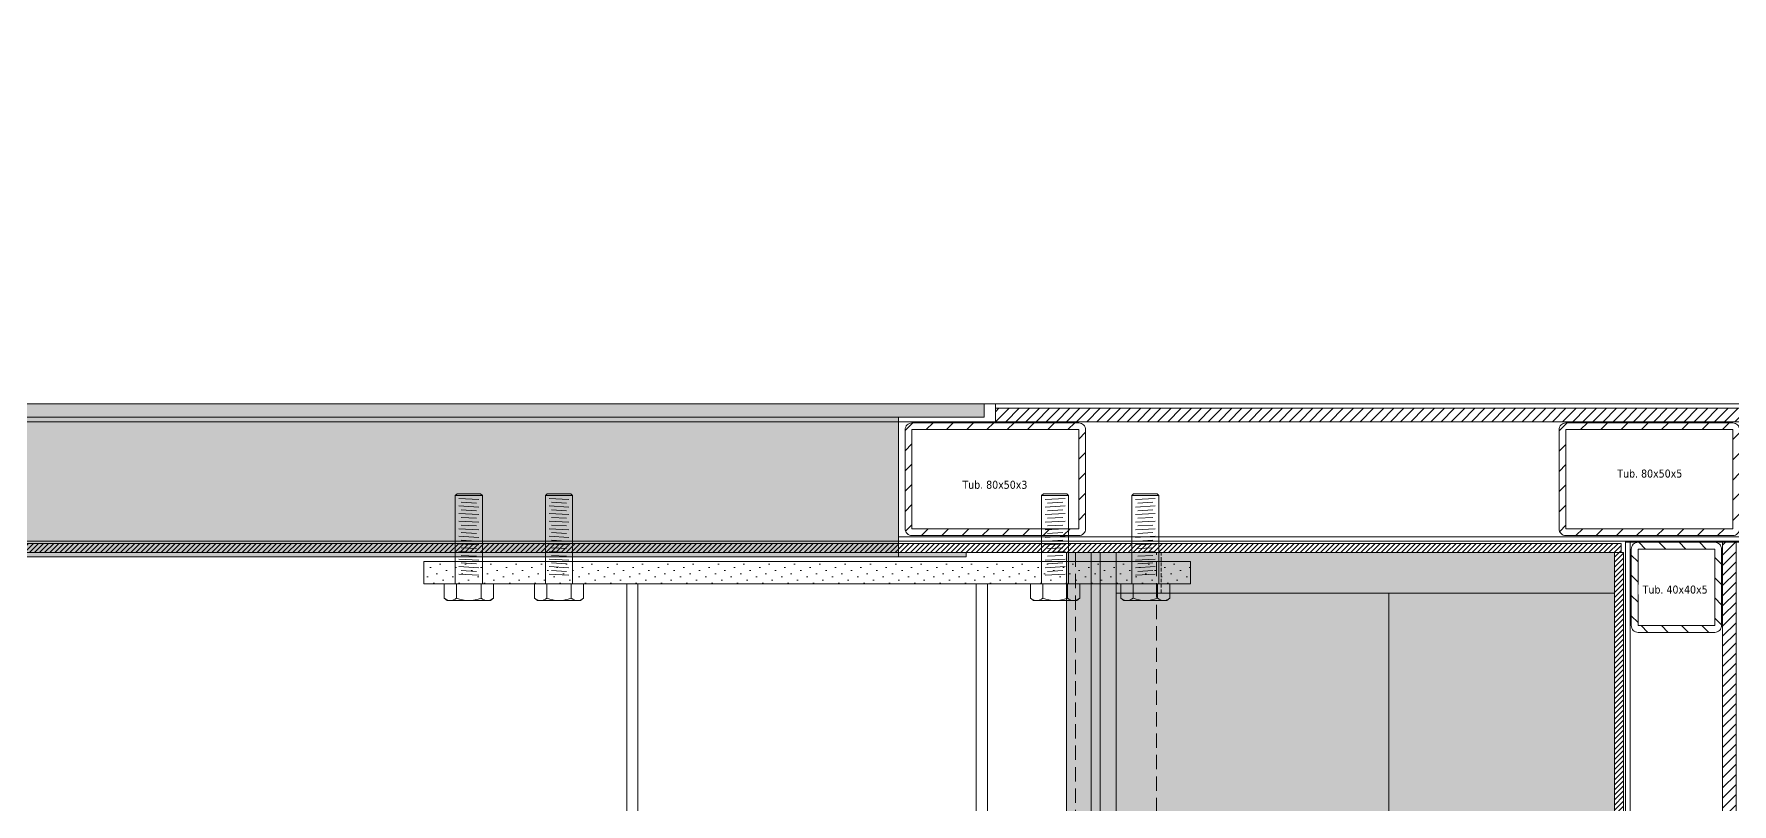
# Model space of a CAD drawing. Header units: millimetres. Extents: x -853320 to 19484, y -510814 to 9708.
# Drawn here: x 5400 to 6153, y 7767 to 8109 of the extents above; entities that cross this region are included whole.
import ezdxf

# ---------------------------------------------------------------- set-up
doc = ezdxf.new("R2010")
doc.units = ezdxf.units.MM
for name, pattern in [('NASCOSTA', [9.525, 6.35, -3.175]), ('TRATTEGGIATA2', [9.525, 6.35, -3.175]), ('TRATTOPUNTO', [25.4, 12.7, -6.35, 0, -6.35])]:
    doc.linetypes.add(name, pattern=pattern)
for name, color, linetype in [('assi', 1, 'TRATTOPUNTO'), ('DS_ST_quote 1_50', 7, 'Continuous'), ('TRATTEGGI - Hatch', 7, 'Continuous')]:
    doc.layers.add(name, color=color, linetype=linetype)
for name, color, linetype, lineweight in [('F_ARREDI', 7, 'Continuous', 5), ('F_ESCURSORI_slider', 7, 'Continuous', 0), ('F_Iluminazione', 170, 'Continuous', 5), ('F_INFISSI', 4, 'Continuous', 5), ('F_LSB Lam.to BIANCO', 30, 'Continuous', 5), ('F_MINERAL WALL', 6, 'Continuous', 5), ('F_MULTI laminato OPACO', 1, 'Continuous', 5), ('F_MULTI laminato OPACO_retino', 1, 'Continuous', 5), ('F_PARETE_nuove', 5, 'Continuous', 5), ('F_RIV.to PARETI e SOFFITTO_slider', 7, 'Continuous', 5), ('F_VETRO', 140, 'Continuous', 5)]:
    doc.layers.add(name, color=color, linetype=linetype, lineweight=lineweight)
doc.layers.add('F_PARETI_slider', color=1, linetype='Continuous', lineweight=5, true_color=0xff0000)
doc.styles.add('ARIAL', font='arial.ttf')
doc.styles.add('Tahoma', font='tahoma.ttf')
doc.dimstyles.new('ISO-100', dxfattribs={"dimtxt": 100, "dimasz": 5, "dimexe": 0.25, "dimexo": 6, "dimgap": 6, "dimtad": 1, "dimtxsty": 'ARIAL', "dimblk": 'ARCHTICK', "dimcen": 2.5, "dimdle": 15, "dimse1": 1, "dimse2": 1, "dimclrd": 256, "dimclre": 256, "dimclrt": 256, "dimadec": 0, "dimazin": 0, "dimtfac": 1, "dimtmove": 0, "dimatfit": 3, "dimldrblk": 'ARCHTICK', "dimfxl": 1, "dimlwd": -1, "dimlwe": -1, "dimarcsym": 0})

# ---------------------------------------------------------------- blocks, each defined once
blk = doc.blocks.new('MOBILE LAVABO_bagno doppia_pianta_rev.01')
at = {"layer": 'F_MULTI laminato OPACO_retino', "true_color": 0x636466, "transparency": 33554559}
h = blk.add_hatch(color=251, dxfattribs=at)
h.dxf.hatch_style = 1
h.paths.add_polyline_path([(19998.64, 24477.66), (19755.64, 24477.66), (19755.64, 23333.66), (19998.64, 23333.66)])
at = {"layer": 'TRATTEGGI - Hatch', "transparency": 33554687}
h = blk.add_hatch(color=1, dxfattribs=at)
h.dxf.hatch_style = 1
h.set_gradient(color1=(192, 192, 192), color2=(255, 255, 0), rotation=270, name='INVCURVED')
h.paths.add_polyline_path([(19766.64, 24477.66), (19766.64, 23333.66), (19770.64, 23333.66), (19770.64, 24477.66)])
at = {"layer": 'F_Iluminazione'}
blk.add_lwpolyline([(19766.64, 24477.66), (19766.64, 23333.66), (19770.64, 23333.66), (19770.64, 24477.66)], close=True, dxfattribs=at)
at = {"layer": 'F_LSB Lam.to BIANCO'}
for points in [[(19998.64, 24477.66), (19998.64, 24459.66), (19777.64, 24459.66), (19777.64, 24477.66)], [(19898.64, 24459.66), (19898.64, 23904.66), (19998.64, 23904.66), (19998.64, 24459.66)]]:
    blk.add_lwpolyline(points, close=True, dxfattribs=at)
at = {"layer": 'F_LSB Lam.to BIANCO', "linetype": 'NASCOSTA', "ltscale": 0.25}
blk.add_lwpolyline([(19777.64, 24477.66), (19777.64, 24459.66), (19797.64, 24459.66), (19797.64, 24477.66)], close=True, dxfattribs=at)
at = {"layer": 'F_MULTI laminato OPACO', "color": 3}
blk.add_lwpolyline([(19998.64, 24477.66), (19755.64, 24477.66), (19755.64, 23333.66), (19998.64, 23333.66)], close=True, dxfattribs=at)
at = {"layer": 'F_MULTI laminato OPACO', "linetype": 'NASCOSTA'}
blk.add_lwpolyline([(19777.64, 24477.66), (19759.64, 24477.66), (19759.64, 23333.66), (19777.64, 23333.66)], close=True, dxfattribs=at)
at = {"layer": 'F_MULTI laminato OPACO', "color": 143, "linetype": 'NASCOSTA', "true_color": 0x7aafdf}
blk.add_lwpolyline([(19795.64, 24477.66), (19777.64, 24477.66), (19777.64, 23333.66), (19795.64, 23333.66)], close=True, dxfattribs=at)
blk = doc.blocks.new('RIV.to_pareti e soffitto_slider_bagno_camera doppia_rev.01_pianta')
at = {"layer": 'F_MULTI laminato OPACO', "color": 3}
blk.add_lwpolyline([(20001.13, 21800.66), (17187.13, 21800.66), (17187.13, 22976.66), (20001.13, 22976.66)], close=True, dxfattribs=at)
blk = doc.blocks.new('BAGNO_camera doppia_rev.01_pianta')
at = {"layer": 'F_MINERAL WALL'}
h = blk.add_hatch(dxfattribs=at)
h.set_pattern_fill('ANSI31', color=256, scale=0.5, angle=-1e-14)
h.paths.add_polyline_path([(18787.64, 22994.66), (20001.64, 22994.66), (20001.64, 22990.66), (18787.64, 22990.66)])
h = blk.add_hatch(dxfattribs=at)
h.set_pattern_fill('ANSI31', color=256, scale=0.5, angle=-1e-14)
h.paths.add_polyline_path([(20002.64, 22990.66), (20002.64, 21810.66), (19998.64, 21810.66), (19998.64, 22990.66)])
at = {"layer": 'F_MULTI laminato OPACO_retino', "true_color": 0x636466, "transparency": 33554559}
h = blk.add_hatch(color=251, dxfattribs=at)
h.dxf.hatch_style = 1
h.paths.add_polyline_path([(19998.64, 22990.66), (19755.64, 22990.66), (19755.64, 21846.66), (19998.64, 21846.66)])
at = {"layer": 'TRATTEGGI - Hatch', "transparency": 33554687}
h = blk.add_hatch(color=1, dxfattribs=at)
h.dxf.hatch_style = 1
h.set_gradient(color1=(192, 192, 192), color2=(255, 255, 0), rotation=270, name='INVCURVED')
h.paths.add_polyline_path([(19766.64, 22990.66), (19766.64, 21846.66), (19770.64, 21846.66), (19770.64, 22990.66)])
at = {"layer": 'F_Iluminazione'}
blk.add_lwpolyline([(19766.64, 22990.66), (19766.64, 21846.66), (19770.64, 21846.66), (19770.64, 22990.66)], close=True, dxfattribs=at)
at = {"layer": 'F_LSB Lam.to BIANCO'}
for points in [[(19998.64, 22990.66), (19998.64, 22972.66), (19777.64, 22972.66), (19777.64, 22990.66)], [(19898.64, 22972.66), (19898.64, 22417.66), (19998.64, 22417.66), (19998.64, 22972.66)]]:
    blk.add_lwpolyline(points, close=True, dxfattribs=at)
at = {"layer": 'F_LSB Lam.to BIANCO', "linetype": 'NASCOSTA', "ltscale": 0.25}
blk.add_lwpolyline([(19777.64, 22990.66), (19777.64, 22972.66), (19797.64, 22972.66), (19797.64, 22990.66)], close=True, dxfattribs=at)
at = {"layer": 'F_MINERAL WALL'}
for points in [[(18787.64, 22994.66), (20001.64, 22994.66), (20001.64, 22990.66), (18787.64, 22990.66)], [(20002.64, 22990.66), (20002.64, 21810.66), (19998.64, 21810.66), (19998.64, 22990.66)]]:
    blk.add_lwpolyline(points, close=True, dxfattribs=at)
at = {"layer": 'F_MULTI laminato OPACO', "color": 3}
blk.add_lwpolyline([(19998.64, 22990.66), (19755.64, 22990.66), (19755.64, 21846.66), (19998.64, 21846.66)], close=True, dxfattribs=at)
at = {"layer": 'F_MULTI laminato OPACO', "linetype": 'NASCOSTA'}
blk.add_lwpolyline([(19777.64, 22990.66), (19759.64, 22990.66), (19759.64, 21846.66), (19777.64, 21846.66)], close=True, dxfattribs=at)
at = {"layer": 'F_MULTI laminato OPACO', "color": 143, "linetype": 'NASCOSTA', "true_color": 0x7aafdf}
blk.add_lwpolyline([(19795.64, 22990.66), (19777.64, 22990.66), (19777.64, 21846.66), (19795.64, 21846.66)], close=True, dxfattribs=at)
blk = doc.blocks.new('INFISSO L.800 MM_pianta')
at = {"layer": 'F_INFISSI'}
h = blk.add_hatch(color=9, dxfattribs=at)
h.dxf.hatch_style = 1
h.paths.add_polyline_path([(22633.66, 8745.65), (23427.66, 8745.65), (23427.66, 8807.65), (22633.66, 8807.65)])
at = {"layer": 'F_INFISSI', "true_color": 0x636466}
h = blk.add_hatch(color=251, dxfattribs=at)
h.dxf.hatch_style = 1
h.paths.add_polyline_path([(23427.66, 8747.65), (23427.66, 8745.65), (23457.66, 8745.65), (23457.66, 8747.65)])
at = {"layer": 'F_VETRO'}
h = blk.add_hatch(color=8, dxfattribs=at)
h.dxf.hatch_style = 1
h.paths.add_polyline_path([(22595.66, 8813.65), (22595.66, 8807.65), (23465.66, 8807.65), (23465.66, 8813.65)])
at = {"layer": 'F_INFISSI'}
for points in [[(22633.66, 8745.65), (23427.66, 8745.65), (23427.66, 8807.65), (22633.66, 8807.65)], [(23427.66, 8747.65), (23427.66, 8745.65), (22633.66, 8745.65), (22633.66, 8747.65)], [(23427.66, 8747.65), (23427.66, 8745.65), (23457.66, 8745.65), (23457.66, 8747.65)]]:
    blk.add_lwpolyline(points, close=True, dxfattribs=at)
at = {"layer": 'F_VETRO'}
blk.add_lwpolyline([(22595.66, 8813.65), (22595.66, 8807.65), (23465.66, 8807.65), (23465.66, 8813.65)], close=True, dxfattribs=at)
at = {"layer": 'F_PARETI_slider', "color": 4, "lineweight": 9, "insert": (23470.44, 8777.66), "char_height": 3.549, "width": 31.8549, "attachment_point": 5, "style": 'Tahoma', "bg_fill": 3, "box_fill_scale": 1.1, "bg_fill_color": 256, "bg_fill_true_color": 13158600, "bg_fill_transparency": 0}
blk.add_mtext('Tub. 80x50x3', dxfattribs=at)
at = {"layer": 'F_PARETI_slider', "lineweight": 9}
h = blk.add_hatch(dxfattribs=at)
h.set_pattern_fill('ANSI31', color=4, scale=2, angle=360)
h.set_pattern_definition([(45, (-440430.905, 48346.784), (-4.49012806, 4.49012806), [])])
edge = h.paths.add_edge_path()
edge.add_line((23430.66, 8758.15), (23430.66, 8802.15))
edge.add_arc((23433.66, 8802.15), 3, 90, 180, ccw=False)
edge.add_line((23433.66, 8805.15), (23507.66, 8805.15))
edge.add_arc((23507.66, 8802.15), 3, 0, 90, ccw=False)
edge.add_line((23510.66, 8802.15), (23510.66, 8758.15))
edge.add_arc((23507.66, 8758.15), 3, -90, 0, ccw=False)
edge.add_line((23507.66, 8755.15), (23433.66, 8755.15))
edge.add_arc((23433.66, 8758.15), 3, 180, 270, ccw=False)
h.paths.add_polyline_path([(23433.66, 8758.15), (23433.66, 8802.15), (23507.66, 8802.15), (23507.66, 8758.15)], flags=16)
at = {"layer": 'F_INFISSI', "lineweight": 9}
blk.add_lwpolyline([(23470.66, 8813.65), (23470.66, 8805.65), (23427.66, 8805.65), (23427.66, 8752.65)], dxfattribs=at)
at = {"layer": 'F_PARETI_slider', "color": 4, "lineweight": 9}
blk.add_lwpolyline([(23430.66, 8758.15), (23430.66, 8802.15, -0.414214), (23433.66, 8805.15), (23507.66, 8805.15, -0.414214), (23510.66, 8802.15), (23510.66, 8758.15, -0.414214), (23507.66, 8755.15), (23433.66, 8755.15, -0.414214)], format="xyb", close=True, dxfattribs=at)
blk.add_lwpolyline([(23433.66, 8758.15), (23433.66, 8802.15), (23507.66, 8802.15), (23507.66, 8758.15)], close=True, dxfattribs=at)
blk = doc.blocks.new('SLIDER piccola_lato cucina_pianta_rev.01')
at = {"linetype": 'Continuous', "lineweight": 9}
h = blk.add_hatch(dxfattribs=at)
h.set_pattern_fill('ANSI31', color=34, style=0)
h.paths.add_polyline_path([(280071.48, -71539.85), (279711.48, -71539.85), (279711.48, -71545.85), (280071.48, -71545.85)])
at = {"linetype": 'ByBlock', "lineweight": 9}
h = blk.add_hatch(dxfattribs=at)
h.set_pattern_fill('DOTS', color=256, scale=0.3, angle=-135)
h.set_pattern_definition([(225, (14759.70373, -225481.84703), (0.1683798023, -0.5051394068), [0, -0.47625])])
h.paths.add_polyline_path([(280041.98, -71599.35), (279990.98, -71599.35), (279990.98, -71598.85), (280041.98, -71598.85)])
at = {"lineweight": 9}
h = blk.add_hatch(dxfattribs=at)
h.set_pattern_fill('ANSI31', color=1, scale=2, angle=-90)
h.set_pattern_definition([(315, (145826.3074, 210765.439), (4.49012806, 4.49012806), [])])
h.paths.add_polyline_path([(280030.48, -71636.35), (279996.48, -71636.35), (279996.48, -71602.35), (280030.48, -71602.35)], flags=16)
edge = h.paths.add_edge_path()
edge.add_arc((280030.48, -71636.35), 3, -90, 0, ccw=False)
edge.add_line((280030.48, -71639.35), (279996.48, -71639.35))
edge.add_arc((279996.48, -71636.35), 3, 180, 270, ccw=False)
edge.add_line((279993.48, -71636.35), (279993.48, -71602.35))
edge.add_arc((279996.48, -71602.35), 3, 90, 180, ccw=False)
edge.add_line((279996.48, -71599.35), (280030.48, -71599.35))
edge.add_arc((280030.48, -71602.35), 3, 0, 90, ccw=False)
edge.add_line((280033.48, -71602.35), (280033.48, -71636.35))
at = {"linetype": 'Continuous', "lineweight": 9}
h = blk.add_hatch(dxfattribs=at)
h.set_pattern_fill('ANSI31', color=34, style=0)
edge = h.paths.add_edge_path()
edge.add_line((280039.98, -72761.1), (280039.98, -71599.35))
edge.add_line((280039.98, -71599.35), (280033.98, -71599.35))
edge.add_line((280033.98, -71599.35), (280033.98, -72769.35))
edge.add_line((280033.98, -72769.35), (280039.98, -72769.35))
at = {"color": 8, "linetype": 'TRATTEGGIATA2', "lineweight": 9, "ltscale": 0.15}
for p, q in [((279828.48, -71545.85), (278944.48, -71545.85)), ((279668.48, -71598.85), (278874.48, -71598.85))]:
    blk.add_line(p, q, dxfattribs=at)
at = {"lineweight": 9}
for p, q in [((279668.48, -71596.85), (280041.96, -71596.85)), ((279768.48, -71598.85), (280041.96, -71598.85))]:
    blk.add_line(p, q, dxfattribs=at)
for points in [[(279711.48, -71545.85), (278831.48, -71545.85), (278831.48, -71537.85), (279711.48, -71537.85)], [(279711.48, -71537.85), (280071.48, -71537.85), (280071.48, -71539.85), (279711.48, -71539.85)], [(277176.98, -71598.85), (279990.98, -71598.85), (279990.98, -72793.85), (277176.98, -72793.85)], [(280041.98, -71598.85), (280041.98, -72769.35), (279990.98, -72769.35), (279990.98, -71598.85)], [(280041.98, -71599.35), (279990.98, -71599.35), (279990.98, -71598.85), (280041.98, -71598.85)], [(280039.98, -71599.35), (280039.98, -72769.35), (279992.98, -72769.35), (279992.98, -71599.35)]]:
    blk.add_lwpolyline(points, close=True, dxfattribs=at)
at = {"color": 32, "linetype": 'ByBlock', "lineweight": 9}
blk.add_lwpolyline([(279711.48, -71539.85), (280071.48, -71539.85), (280071.48, -71545.85), (279711.48, -71545.85)], close=True, dxfattribs=at)
blk.add_lwpolyline([(279711.48, -71539.85), (280071.48, -71539.85), (280071.48, -71545.85), (279711.48, -71545.85)], close=True, dxfattribs=at)
at = {"color": 1, "lineweight": 9}
blk.add_lwpolyline([(280033.48, -71636.35, -0.414214), (280030.48, -71639.35), (279996.48, -71639.35, -0.414214), (279993.48, -71636.35), (279993.48, -71602.35, -0.414214), (279996.48, -71599.35), (280030.48, -71599.35, -0.414214), (280033.48, -71602.35)], format="xyb", close=True, dxfattribs=at)
blk.add_lwpolyline([(280030.48, -71636.35), (279996.48, -71636.35), (279996.48, -71602.35), (280030.48, -71602.35)], close=True, dxfattribs=at)
at = {"color": 32, "linetype": 'ByBlock', "lineweight": 9}
blk.add_lwpolyline([(280039.98, -72761.1), (280039.98, -71599.35), (280033.98, -71599.35), (280033.98, -72769.35), (280039.98, -72769.35)], dxfattribs=at)
at = {"color": 30, "lineweight": 9, "insert": (280001.7, -71568.87), "char_height": 3.549, "width": 31.8549, "attachment_point": 5, "style": 'Tahoma', "bg_fill": 3, "box_fill_scale": 1.1, "bg_fill_color": 256, "bg_fill_true_color": 13158600, "bg_fill_transparency": 0}
blk.add_mtext('Tub. 80x50x5', dxfattribs=at)
at = {"lineweight": 9}
h = blk.add_hatch(dxfattribs=at)
h.set_pattern_fill('ANSI31', color=1, scale=2)
h.set_pattern_definition([(45, (-185040.078, -35691.959), (-4.49012806, 4.49012806), [])])
edge = h.paths.add_edge_path()
edge.add_line((280041.48, -71549.35), (280041.48, -71593.35))
edge.add_arc((280038.48, -71593.35), 3, -90, 0, ccw=False)
edge.add_line((280038.48, -71596.35), (279964.48, -71596.35))
edge.add_arc((279964.48, -71593.35), 3, 180, 270, ccw=False)
edge.add_line((279961.48, -71593.35), (279961.48, -71549.35))
edge.add_arc((279964.48, -71549.35), 3, 90, 180, ccw=False)
edge.add_line((279964.48, -71546.35), (280038.48, -71546.35))
edge.add_arc((280038.48, -71549.35), 3, 0, 90, ccw=False)
h.paths.add_polyline_path([(280038.48, -71549.35), (280038.48, -71593.35), (279964.48, -71593.35), (279964.48, -71549.35)], flags=16)
at = {"color": 1, "lineweight": 9}
blk.add_lwpolyline([(280041.48, -71549.35), (280041.48, -71593.35, -0.414214), (280038.48, -71596.35), (279964.48, -71596.35, -0.414214), (279961.48, -71593.35), (279961.48, -71549.35, -0.414214), (279964.48, -71546.35), (280038.48, -71546.35, -0.414214)], format="xyb", close=True, dxfattribs=at)
blk.add_lwpolyline([(280038.48, -71549.35), (280038.48, -71593.35), (279964.48, -71593.35), (279964.48, -71549.35)], close=True, dxfattribs=at)
at = {"color": 9, "true_color": 0xc7c8ca}
blk.add_blockref('INFISSO L.800 MM_pianta', (256240.83, -80351.5), dxfattribs=at)
at = {"color": 30, "lineweight": 9, "insert": (280012.95, -71620.36), "char_height": 3.549, "width": 31.8549, "attachment_point": 5, "style": 'Tahoma', "bg_fill": 3, "box_fill_scale": 1.1, "bg_fill_color": 256, "bg_fill_true_color": 13158600, "bg_fill_transparency": 0}
blk.add_mtext('Tub. 40x40x5', dxfattribs=at)
blk = doc.blocks.new('Vite M12x40')
at = {"color": 70, "lineweight": 5}
for p, q in [((455478.12, -4095.11), (455477.33, -4095.89)), ((455477.33, -4106.32), (455477.33, -4095.89)), ((455478.12, -4095.11), (455517.34, -4095.11)), ((455478.12, -4107.11), (455478.12, -4095.11)), ((455517.34, -4111.99), (455517.34, -4090.22)), ((455523.67, -4090.22), (455517.34, -4090.22)), ((455517.34, -4095.66), (455523.67, -4095.66)), ((455524.66, -4091.52), (455523.67, -4090.22)), ((455524.66, -4110.69), (455524.66, -4091.52)), ((455479.33, -4096.73), (455479.82, -4105.48)), ((455481.07, -4097.74), (455481.45, -4104.47)), ((455482.7, -4096.73), (455483.19, -4105.48)), ((455484.44, -4097.74), (455484.81, -4104.47)), ((455486.07, -4096.73), (455486.55, -4105.48)), ((455487.81, -4097.74), (455488.18, -4104.47)), ((455489.43, -4096.73), (455489.92, -4105.48)), ((455491.17, -4097.74), (455491.55, -4104.47)), ((455492.8, -4096.73), (455493.29, -4105.48)), ((455494.54, -4097.74), (455494.92, -4104.47)), ((455496.17, -4096.73), (455496.66, -4105.48)), ((455497.91, -4097.74), (455498.28, -4104.47)), ((455499.53, -4096.73), (455500.02, -4105.48)), ((455501.27, -4097.74), (455501.65, -4104.47)), ((455502.9, -4096.73), (455503.39, -4105.48)), ((455504.64, -4097.74), (455505.02, -4104.47)), ((455506.27, -4096.73), (455506.76, -4105.48)), ((455508.01, -4097.74), (455508.39, -4104.47)), ((455509.64, -4096.73), (455510.13, -4105.48)), ((455511.38, -4097.74), (455511.75, -4104.47)), ((455513, -4096.73), (455513.49, -4105.48)), ((455478.12, -4107.11), (455477.33, -4106.32)), ((455478.12, -4107.11), (455517.34, -4107.11)), ((455523.67, -4106.55), (455517.34, -4106.55)), ((455524.66, -4110.69), (455523.67, -4111.99)), ((455523.67, -4111.99), (455517.34, -4111.99))]:
    blk.add_line(p, q, dxfattribs=at)
for centre, radius, start, end in [((455520.41, -4092.94), 4.25, 320.12945, 39.87055), ((455509.16, -4101.11), 15.5, 339.44272, 20.55728), ((455520.41, -4109.27), 4.25, 320.12945, 39.87055)]:
    blk.add_arc(centre, radius, start, end, dxfattribs=at)
blk = doc.blocks.new('Pist. c.1150 aperti')
at = {"lineweight": 9}
h = blk.add_hatch(dxfattribs=at)
h.set_pattern_fill('DOTS', color=5, scale=2.5, angle=-45)
h.set_pattern_definition([(315, (309564.5915, 239965.4935), (4.209495057, 1.40316502), [0, -3.96875])])
h.paths.add_polyline_path([(461033.3, -13493.24), (461033.3, -13503.24), (461373.3, -13503.24), (461373.3, -13493.24)])
at = {"color": 5, "lineweight": 9}
blk.add_lwpolyline([(461033.3, -13493.24), (461033.3, -13503.24), (461373.3, -13503.24), (461373.3, -13493.24)], close=True, dxfattribs=at)
at = {"layer": 'assi', "color": 175, "linetype": 'Continuous', "lineweight": 5, "ltscale": 0.2}
for points in [[(461123.3, -15763.24), (461123.3, -13503.24), (461283.3, -13503.24), (461283.3, -15763.24)], [(461128.3, -13503.24), (461123.3, -13503.24), (461123.3, -15683.24), (461128.3, -15683.24)], [(461128.3, -15763.24), (461128.3, -13503.24), (461278.3, -13503.24), (461278.3, -15763.24)], [(461283.3, -13503.24), (461278.3, -13503.24), (461278.3, -15763.24), (461283.3, -15763.24)]]:
    blk.add_lwpolyline(points, close=True, dxfattribs=at)
at = {"color": 1, "lineweight": 5, "xscale": -1, "rotation": 90}
for p in [(456952.2, 442014.1), (456992.2, 442014.1)]:
    blk.add_blockref('Vite M12x40', p, dxfattribs=at)
at = {"color": 1, "lineweight": 5, "rotation": 270}
for p in [(465414.41, 442014.1), (465454.41, 442014.1)]:
    blk.add_blockref('Vite M12x40', p, dxfattribs=at)
blk = doc.blocks.new('_ArchTick')
at = {"color": 0, "linetype": 'ByBlock', "const_width": 0.15}
blk.add_lwpolyline([(-0.5, -0.5), (0.5, 0.5)], dxfattribs=at)
blk = doc.blocks.new('*D149')
at = {"layer": 'Defpoints', "color": 0, "transparency": 16777216}
for p in [(5373.26, 7878.81), (5813.37, 7878.81), (5373.26, 7698.81)]:
    blk.add_point(p, dxfattribs=at)
at = {"layer": 'DS_ST_quote 1_50', "transparency": 16777216}
for p, q in [((5373.26, 7878.81), (5373.26, 8107)), ((5373.26, 7683.81), (5373.26, 7878.81))]:
    blk.add_line(p, q, dxfattribs=at)
at = {"layer": 'DS_ST_quote 1_50', "transparency": 16777216, "xscale": 5, "yscale": 5, "zscale": 5}
for p, rotation in [((5373.26, 7878.81), 90), ((5373.26, 7698.81), 270)]:
    blk.add_blockref('_ArchTick', p, dxfattribs=dict(at, rotation=rotation))
at = {"layer": 'DS_ST_quote 1_50', "transparency": 16777216, "insert": (5316.2, 7995.41), "char_height": 100, "attachment_point": 5, "rotation": 90, "style": 'ARIAL'}
blk.add_mtext('180', dxfattribs=at)

msp = doc.modelspace()

# ---------------------------------------------------------------- block references
at = {"layer": 'F_ARREDI'}
msp.add_blockref('MOBILE LAVABO_bagno doppia_pianta_rev.01', (-13897.772, -16598.845), dxfattribs=at)
at = {"layer": 'F_PARETE_nuove'}
msp.add_blockref('BAGNO_camera doppia_rev.01_pianta', (-13897.772, -15111.845), dxfattribs=at)
at = {"layer": 'F_RIV.to PARETI e SOFFITTO_slider'}
msp.add_blockref('RIV.to_pareti e soffitto_slider_bagno_camera doppia_rev.01_pianta', (-13895.268, -15092.845), dxfattribs=at)

# ---------------------------------------------------------------- next in the draw order: block references
at = {"layer": 'F_PARETI_slider', "linetype": 'ByBlock', "lineweight": 13}
msp.add_blockref('SLIDER piccola_lato cucina_pianta_rev.01', (-273885.118, 79482.668), dxfattribs=at)

# ---------------------------------------------------------------- next in the draw order: block references
at = {"layer": 'F_ESCURSORI_slider', "lineweight": 13}
msp.add_blockref('Pist. c.1150 aperti', (-455460.438, 21368.058), dxfattribs=at)

# ---------------------------------------------------------------- next in the draw order: dimensions: what is measured, and where the dimension line sits
at = {"layer": 'DS_ST_quote 1_50', "color": 4}
dim = msp.add_linear_dim(base=(5373.256, 7878.815), p1=(5373.256, 7698.815), p2=(5813.366, 7878.815), angle=90, dimstyle='ISO-100', dxfattribs=at)
dim.commit()
dim.dimension.update_dxf_attribs({"geometry": '*D149', "text_midpoint": (5316.199, 7995.408)})

doc.saveas('drawing.dxf')
